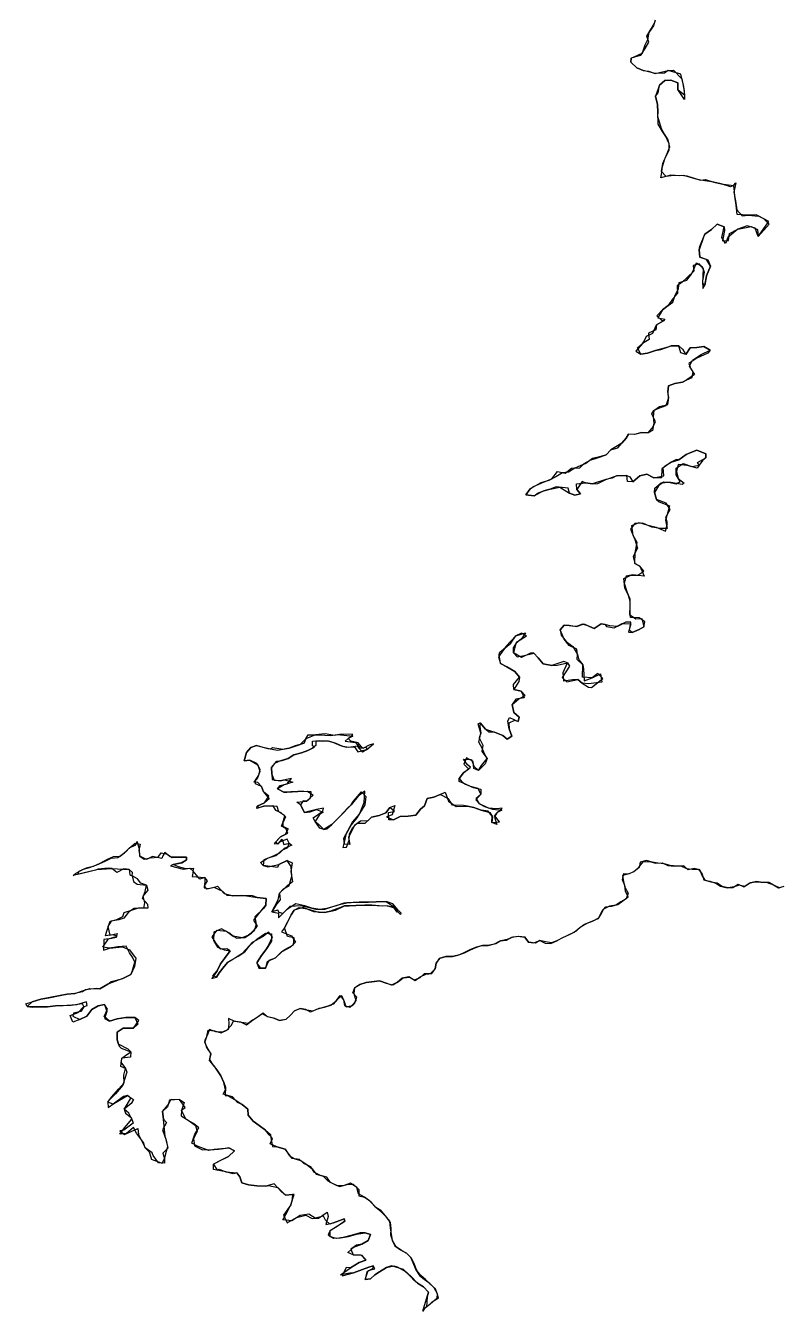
# Model space of a CAD drawing. Extents: x -74 to -34.8, y -33.8 to 5.3.
# Drawn here: x -50.1775 to -49.9167, y -29.3548 to -28.9101 of the extents above; entities that cross this region are included whole.
import ezdxf

# ---------------------------------------------------------------- set-up
doc = ezdxf.new("R2010")
doc.units = 0
doc.header["$LTSCALE"] = 2
doc.layers.add('UFEBRASIL', color=7, linetype='Continuous')

msp = doc.modelspace()

# ---------------------------------------------------------------- linework, layer by layer
at = {"layer": 'UFEBRASIL'}
for points in [[(-49.95971, -28.90824), (-49.9603, -28.91019), (-49.96194, -28.91248), (-49.96238, -28.915), (-49.96332, -28.9169), (-49.96415, -28.91962), (-49.96489, -28.92041), (-49.96797, -28.92131), (-49.96809, -28.92278), (-49.96599, -28.92465), (-49.9638, -28.92559), (-49.96198, -28.92589), (-49.95969, -28.92664), (-49.95516, -28.92562), (-49.95332, -28.92553), (-49.95043, -28.92853), (-49.94963, -28.93268), (-49.94957, -28.93565), (-49.95181, -28.9322), (-49.95183, -28.92989), (-49.95433, -28.92898), (-49.95635, -28.92903), (-49.95821, -28.93074), (-49.95953, -28.93455), (-49.95891, -28.93733), (-49.95878, -28.93999), (-49.95884, -28.94137), (-49.95762, -28.94571), (-49.95645, -28.94773), (-49.95529, -28.94955), (-49.9547, -28.95214), (-49.95565, -28.9545), (-49.95715, -28.95786), (-49.95758, -28.96043), (-49.95604, -28.96218), (-49.95328, -28.96182), (-49.94973, -28.96197), (-49.94871, -28.96209), (-49.94406, -28.96352), (-49.94226, -28.96331), (-49.9394, -28.96429), (-49.93684, -28.96488), (-49.93263, -28.96538), (-49.93181, -28.9645), (-49.93252, -28.96769), (-49.9319, -28.97075), (-49.9314, -28.97382), (-49.92959, -28.97592), (-49.92756, -28.97569), (-49.92382, -28.97595), (-49.92215, -28.97687), (-49.92024, -28.97877), (-49.92404, -28.98305), (-49.9251, -28.98015), (-49.9279, -28.9794), (-49.9311, -28.98049), (-49.93458, -28.98344), (-49.93532, -28.98546), (-49.93665, -28.9834), (-49.93585, -28.97968), (-49.93823, -28.97873), (-49.94024, -28.9806), (-49.94247, -28.98224), (-49.94292, -28.98325), (-49.94449, -28.98764), (-49.94426, -28.99023), (-49.94142, -28.9911), (-49.94059, -28.99336), (-49.94194, -28.99664), (-49.94256, -28.99992), (-49.94322, -28.99933), (-49.9431, -28.99659), (-49.94297, -28.99428), (-49.94444, -28.99245), (-49.94656, -28.99302), (-49.94629, -28.99506), (-49.94865, -28.99717), (-49.95036, -28.99879), (-49.95209, -29.00006), (-49.95194, -29.00281), (-49.95364, -29.00475), (-49.95515, -29.00694), (-49.95718, -29.0084), (-49.95875, -29.01117), (-49.95638, -29.01166), (-49.95677, -29.01226), (-49.95918, -29.01361), (-49.95946, -29.01531), (-49.96198, -29.01645), (-49.96179, -29.01871), (-49.96411, -29.02008), (-49.96633, -29.02271), (-49.96468, -29.0237), (-49.96239, -29.02337), (-49.95963, -29.02253), (-49.95768, -29.02213), (-49.9541, -29.02087), (-49.95152, -29.02082), (-49.95018, -29.02206), (-49.9491, -29.02385), (-49.94755, -29.02151), (-49.94528, -29.02139), (-49.94284, -29.02109), (-49.9407, -29.02233), (-49.94149, -29.02338), (-49.94524, -29.02507), (-49.94803, -29.02697), (-49.9473, -29.02886), (-49.94614, -29.03075), (-49.94869, -29.03257), (-49.95019, -29.0334), (-49.95286, -29.03391), (-49.95511, -29.03471), (-49.95527, -29.0368), (-49.95523, -29.03914), (-49.95601, -29.0416), (-49.95852, -29.04249), (-49.96018, -29.04318), (-49.96033, -29.04538), (-49.96015, -29.04762), (-49.96065, -29.0502), (-49.96209, -29.0509), (-49.96437, -29.05087), (-49.96682, -29.05157), (-49.96891, -29.05145), (-49.96974, -29.05279), (-49.97126, -29.05458), (-49.97334, -29.05583), (-49.97498, -29.05684), (-49.9767, -29.05855), (-49.97845, -29.05915), (-49.98136, -29.05988), (-49.98364, -29.06158), (-49.98565, -29.06242), (-49.98753, -29.0632), (-49.98972, -29.06459), (-49.99172, -29.06484), (-49.99412, -29.06616), (-49.99645, -29.06747), (-49.99925, -29.06828), (-50.00295, -29.07029), (-50.00441, -29.07238), (-50.00157, -29.0727), (-50.00013, -29.07171), (-49.9982, -29.07099), (-49.996, -29.07044), (-49.99268, -29.06971), (-49.98934, -29.07187), (-49.98748, -29.07256), (-49.98549, -29.07207), (-49.98679, -29.07051), (-49.98691, -29.0686), (-49.98383, -29.06828), (-49.98143, -29.06861), (-49.9795, -29.06853), (-49.97676, -29.06707), (-49.97303, -29.06583), (-49.96951, -29.06569), (-49.96851, -29.0662), (-49.9674, -29.0679), (-49.96501, -29.06577), (-49.96253, -29.06525), (-49.96018, -29.06648), (-49.95671, -29.06582), (-49.95694, -29.06294), (-49.95587, -29.0621), (-49.95413, -29.06109), (-49.95151, -29.06026), (-49.94899, -29.05847), (-49.94734, -29.05779), (-49.94531, -29.0569), (-49.94213, -29.05822), (-49.94212, -29.05959), (-49.94319, -29.06036), (-49.94445, -29.06215), (-49.94518, -29.06323), (-49.94861, -29.06227), (-49.95174, -29.06195), (-49.95228, -29.06428), (-49.95171, -29.06672), (-49.94966, -29.06833), (-49.95039, -29.06878), (-49.95425, -29.06819), (-49.95678, -29.068), (-49.95849, -29.06932), (-49.95995, -29.07163), (-49.95921, -29.07399), (-49.95836, -29.07477), (-49.95477, -29.07626), (-49.95529, -29.0784), (-49.95617, -29.08118), (-49.95559, -29.08402), (-49.95783, -29.08403), (-49.9608, -29.08357), (-49.96401, -29.08219), (-49.96668, -29.08228), (-49.96826, -29.08422), (-49.96677, -29.0878), (-49.96585, -29.09082), (-49.9673, -29.09372), (-49.96676, -29.09613), (-49.96495, -29.09702), (-49.96351, -29.10049), (-49.96739, -29.10006), (-49.96976, -29.10057), (-49.97038, -29.10298), (-49.96937, -29.10621), (-49.96847, -29.10843), (-49.96843, -29.11081), (-49.96854, -29.11381), (-49.96644, -29.11533), (-49.96436, -29.11522), (-49.96358, -29.11806), (-49.96526, -29.11903), (-49.9676, -29.12003), (-49.96854, -29.11929), (-49.96817, -29.11642), (-49.96987, -29.1165), (-49.97276, -29.11793), (-49.97541, -29.11768), (-49.97703, -29.11726), (-49.97833, -29.11702), (-49.98083, -29.11865), (-49.98265, -29.11783), (-49.98488, -29.11712), (-49.9869, -29.11795), (-49.9885, -29.11785), (-49.99123, -29.11746), (-49.99258, -29.11909), (-49.99222, -29.12093), (-49.99051, -29.12318), (-49.98822, -29.12482), (-49.98652, -29.12765), (-49.98614, -29.12942), (-49.98477, -29.13123), (-49.98452, -29.13275), (-49.98432, -29.13671), (-49.98149, -29.13565), (-49.97863, -29.13426), (-49.97816, -29.13719), (-49.98272, -29.13773), (-49.98501, -29.1375), (-49.98643, -29.13628), (-49.98831, -29.13643), (-49.99127, -29.13688), (-49.99154, -29.13387), (-49.99005, -29.13055), (-49.99126, -29.13005), (-49.99545, -29.13145), (-49.99841, -29.13087), (-50.00022, -29.12876), (-50.00166, -29.12714), (-50.00289, -29.1272), (-50.00595, -29.12864), (-50.00876, -29.127), (-50.00872, -29.12532), (-50.00738, -29.12315), (-50.00422, -29.1212), (-50.00597, -29.1202), (-50.00792, -29.12122), (-50.01125, -29.12478), (-50.01385, -29.12845), (-50.01319, -29.13076), (-50.01106, -29.13186), (-50.00831, -29.13346), (-50.00668, -29.13552), (-50.00686, -29.13696), (-50.00864, -29.13974), (-50.00601, -29.14032), (-50.00505, -29.14258), (-50.00786, -29.14309), (-50.00913, -29.14496), (-50.00859, -29.14768), (-50.00678, -29.14932), (-50.00715, -29.15085), (-50.00837, -29.15045), (-50.01033, -29.15136), (-50.01024, -29.15339), (-50.00924, -29.15586), (-50.01094, -29.15689), (-50.01244, -29.15567), (-50.01525, -29.15444), (-50.01721, -29.15451), (-50.01842, -29.15343), (-50.02027, -29.15126), (-50.0204, -29.15255), (-50.02, -29.15487), (-50.02065, -29.15642), (-50.01929, -29.15904), (-50.01969, -29.16116), (-50.0178, -29.16361), (-50.01854, -29.1654), (-50.02084, -29.16771), (-50.02241, -29.16702), (-50.02264, -29.16465), (-50.02503, -29.16338), (-50.02586, -29.16561), (-50.02422, -29.16726), (-50.02606, -29.16852), (-50.02746, -29.17049), (-50.02664, -29.1717), (-50.02538, -29.17248), (-50.02264, -29.17368), (-50.02004, -29.17423), (-50.02006, -29.17594), (-50.02179, -29.17788), (-50.02045, -29.17929), (-50.01874, -29.18024), (-50.01596, -29.18114), (-50.0128, -29.18147), (-50.01434, -29.1823), (-50.01524, -29.18394), (-50.01448, -29.18648), (-50.01617, -29.18569), (-50.01609, -29.18352), (-50.01748, -29.18182), (-50.01994, -29.18149), (-50.02242, -29.18059), (-50.02468, -29.1801), (-50.02598, -29.17984), (-50.02978, -29.17972), (-50.03115, -29.17757), (-50.03407, -29.17603), (-50.0363, -29.17696), (-50.03861, -29.17744), (-50.03952, -29.17997), (-50.04092, -29.18116), (-50.04253, -29.18326), (-50.04514, -29.18356), (-50.04788, -29.18364), (-50.05024, -29.1848), (-50.05183, -29.18485), (-50.05194, -29.18224), (-50.04991, -29.18199), (-50.05155, -29.18052), (-50.05287, -29.18243), (-50.0552, -29.18331), (-50.05789, -29.18387), (-50.05916, -29.18512), (-50.06168, -29.18529), (-50.06378, -29.18679), (-50.06483, -29.18872), (-50.06583, -29.19088), (-50.06532, -29.1934), (-50.06715, -29.19321), (-50.06741, -29.19113), (-50.06607, -29.18858), (-50.0644, -29.18568), (-50.06197, -29.18281), (-50.06035, -29.17881), (-50.06012, -29.17494), (-50.06248, -29.17658), (-50.06485, -29.17963), (-50.066, -29.18071), (-50.06879, -29.18361), (-50.07161, -29.18641), (-50.07429, -29.18814), (-50.07578, -29.18766), (-50.07735, -29.18538), (-50.078, -29.18413), (-50.07468, -29.18185), (-50.07448, -29.18081), (-50.07688, -29.18129), (-50.08106, -29.18224), (-50.08244, -29.17965), (-50.08374, -29.17867), (-50.08038, -29.17841), (-50.07899, -29.17716), (-50.07869, -29.17511), (-50.08127, -29.17496), (-50.08329, -29.175), (-50.08822, -29.1753), (-50.09033, -29.17404), (-50.08946, -29.17293), (-50.08699, -29.17239), (-50.08554, -29.17054), (-50.0895, -29.17132), (-50.09139, -29.17117), (-50.09229, -29.16892), (-50.09249, -29.16674), (-50.09062, -29.16457), (-50.0888, -29.16432), (-50.08664, -29.16359), (-50.08472, -29.16239), (-50.08203, -29.16168), (-50.07994, -29.16084), (-50.07759, -29.15969), (-50.07824, -29.15923), (-50.07832, -29.15765), (-50.07573, -29.1574), (-50.073, -29.15744), (-50.07102, -29.15807), (-50.06863, -29.15905), (-50.06665, -29.15967), (-50.0637, -29.15956), (-50.06254, -29.16131), (-50.05946, -29.16053), (-50.05713, -29.15853), (-50.05866, -29.159), (-50.06085, -29.16009), (-50.06248, -29.15822), (-50.06501, -29.15762), (-50.06597, -29.15667), (-50.06432, -29.15531), (-50.0683, -29.15518), (-50.07065, -29.1556), (-50.07393, -29.15512), (-50.07719, -29.15539), (-50.08053, -29.15679), (-50.08128, -29.15839), (-50.08426, -29.15921), (-50.08629, -29.16006), (-50.0903, -29.16082), (-50.09362, -29.16025), (-50.09616, -29.15955), (-50.09764, -29.15907), (-50.09966, -29.15981), (-50.10105, -29.1615), (-50.10194, -29.16436), (-50.09997, -29.1642), (-50.09714, -29.16579), (-50.09654, -29.16809), (-50.09744, -29.17063), (-50.09856, -29.17173), (-50.09729, -29.17184), (-50.09595, -29.17332), (-50.09518, -29.17517), (-50.09332, -29.17751), (-50.09484, -29.1789), (-50.09739, -29.1801), (-50.09667, -29.18052), (-50.0951, -29.18008), (-50.0921, -29.17986), (-50.09103, -29.18142), (-50.08918, -29.18231), (-50.08763, -29.18375), (-50.08857, -29.18587), (-50.08849, -29.18697), (-50.0867, -29.1879), (-50.08778, -29.1899), (-50.08933, -29.1907), (-50.09156, -29.19304), (-50.09018, -29.19313), (-50.08879, -29.19151), (-50.08817, -29.19334), (-50.08629, -29.19293), (-50.08539, -29.1936), (-50.08808, -29.19475), (-50.08964, -29.1964), (-50.09274, -29.19775), (-50.09511, -29.19861), (-50.09531, -29.20058), (-50.09377, -29.20109), (-50.08991, -29.20027), (-50.08704, -29.19888), (-50.08536, -29.19967), (-50.08571, -29.20274), (-50.08521, -29.20624), (-50.08736, -29.20796), (-50.08965, -29.21015), (-50.08947, -29.21247), (-50.09072, -29.21396), (-50.09236, -29.21663), (-50.09002, -29.2171), (-50.09008, -29.21873), (-50.08724, -29.21591), (-50.08603, -29.21473), (-50.08232, -29.21446), (-50.07944, -29.21515), (-50.07712, -29.21574), (-50.07395, -29.21575), (-50.07154, -29.21487), (-50.06896, -29.21411), (-50.06633, -29.21355), (-50.06491, -29.21339), (-50.06211, -29.21329), (-50.05894, -29.21329), (-50.05618, -29.21318), (-50.05272, -29.21309), (-50.04942, -29.21538), (-50.04775, -29.21699), (-50.04785, -29.21761), (-50.04986, -29.21538), (-50.05239, -29.21455), (-50.05397, -29.21464), (-50.05771, -29.21431), (-50.06015, -29.21439), (-50.06327, -29.2144), (-50.06722, -29.21461), (-50.06855, -29.21516), (-50.07199, -29.21637), (-50.07406, -29.21684), (-50.0778, -29.21663), (-50.08147, -29.21509), (-50.0846, -29.21612), (-50.08565, -29.21768), (-50.08687, -29.22016), (-50.08798, -29.22219), (-50.089, -29.22355), (-50.08552, -29.22494), (-50.08414, -29.22712), (-50.08583, -29.22882), (-50.08893, -29.23044), (-50.09107, -29.23256), (-50.09394, -29.2339), (-50.09454, -29.23611), (-50.09616, -29.23609), (-50.09748, -29.23423), (-50.09595, -29.23171), (-50.09437, -29.22976), (-50.09366, -29.22853), (-50.09214, -29.22524), (-50.09355, -29.22368), (-50.09538, -29.22516), (-50.09918, -29.22721), (-50.10122, -29.22961), (-50.10267, -29.23122), (-50.10486, -29.23258), (-50.10754, -29.23407), (-50.10881, -29.23557), (-50.11056, -29.23774), (-50.11151, -29.23921), (-50.11271, -29.23873), (-50.11123, -29.23701), (-50.11009, -29.23462), (-50.10872, -29.23274), (-50.10681, -29.23017), (-50.10789, -29.22948), (-50.11004, -29.22956), (-50.1116, -29.22759), (-50.11301, -29.22529), (-50.11125, -29.22296), (-50.10806, -29.22337), (-50.1057, -29.22503), (-50.10445, -29.22572), (-50.10169, -29.22547), (-50.09941, -29.224), (-50.0973, -29.22157), (-50.09862, -29.2195), (-50.09693, -29.2175), (-50.09437, -29.21433), (-50.09426, -29.212), (-50.09739, -29.21167), (-50.09907, -29.21115), (-50.1029, -29.21103), (-50.10581, -29.21107), (-50.10777, -29.21104), (-50.10929, -29.20966), (-50.11234, -29.20823), (-50.11486, -29.2088), (-50.11564, -29.20762), (-50.11464, -29.20592), (-50.11551, -29.20481), (-50.11724, -29.20536), (-50.11954, -29.20261), (-50.11936, -29.20164), (-50.12205, -29.20173), (-50.12467, -29.20105), (-50.12648, -29.20027), (-50.12354, -29.19969), (-50.12184, -29.19871), (-50.12183, -29.19776), (-50.12507, -29.19771), (-50.12753, -29.19759), (-50.12933, -29.19613), (-50.13005, -29.19725), (-50.13045, -29.19822), (-50.13361, -29.19748), (-50.13566, -29.19852), (-50.13805, -29.19736), (-50.13809, -29.195), (-50.13897, -29.19232), (-50.13969, -29.19369), (-50.14165, -29.19466), (-50.14278, -29.19581), (-50.14482, -29.19746), (-50.14721, -29.19766), (-50.14933, -29.19853), (-50.1518, -29.19994), (-50.15421, -29.20091), (-50.15653, -29.20151), (-50.15913, -29.20271), (-50.15947, -29.2036), (-50.1557, -29.20264), (-50.15244, -29.20194), (-50.15128, -29.20191), (-50.14773, -29.2017), (-50.14574, -29.20181), (-50.14175, -29.20196), (-50.14143, -29.20382), (-50.14072, -29.20424), (-50.14016, -29.20617), (-50.13897, -29.20709), (-50.13576, -29.20736), (-50.13522, -29.2091), (-50.13694, -29.21126), (-50.13642, -29.21354), (-50.13677, -29.21532), (-50.13995, -29.21551), (-50.14191, -29.2167), (-50.14359, -29.21882), (-50.14524, -29.21946), (-50.14793, -29.21984), (-50.14907, -29.22171), (-50.14844, -29.22469), (-50.14591, -29.22418), (-50.14621, -29.22555), (-50.14774, -29.2259), (-50.15049, -29.22618), (-50.15056, -29.22992), (-50.14854, -29.22924), (-50.144, -29.22871), (-50.14161, -29.22982), (-50.13999, -29.23199), (-50.13936, -29.23266), (-50.13987, -29.2356), (-50.14108, -29.23831), (-50.14392, -29.23969), (-50.14513, -29.24018), (-50.14908, -29.24166), (-50.15186, -29.24322), (-50.153, -29.24319), (-50.15682, -29.24362), (-50.15791, -29.24432), (-50.16056, -29.2449), (-50.16316, -29.24515), (-50.16562, -29.24553), (-50.16977, -29.24637), (-50.1723, -29.24689), (-50.17528, -29.24778), (-50.17695, -29.24942), (-50.17526, -29.24958), (-50.16998, -29.24953), (-50.16723, -29.24913), (-50.16174, -29.24889), (-50.15799, -29.24834), (-50.15734, -29.24949), (-50.15846, -29.25115), (-50.16102, -29.25166), (-50.16115, -29.25275), (-50.15883, -29.25387), (-50.15631, -29.2527), (-50.15458, -29.25042), (-50.15248, -29.2491), (-50.15021, -29.24865), (-50.14945, -29.25113), (-50.15021, -29.2535), (-50.14854, -29.25441), (-50.14581, -29.25369), (-50.14283, -29.25321), (-50.1397, -29.25317), (-50.1387, -29.25551), (-50.14023, -29.25685), (-50.14379, -29.25691), (-50.14589, -29.25832), (-50.14588, -29.26092), (-50.14516, -29.26307), (-50.14446, -29.26377), (-50.14111, -29.26509), (-50.14125, -29.26692), (-50.14428, -29.26725), (-50.14464, -29.26859), (-50.143, -29.27083), (-50.14256, -29.27205), (-50.14329, -29.27458), (-50.14395, -29.27656), (-50.14642, -29.27955), (-50.14885, -29.28202), (-50.14913, -29.28249), (-50.14901, -29.28437), (-50.14697, -29.28294), (-50.14233, -29.28012), (-50.14019, -29.28154), (-50.141, -29.28296), (-50.14349, -29.28493), (-50.14296, -29.28633), (-50.14104, -29.28779), (-50.14037, -29.2897), (-50.14361, -29.29211), (-50.14498, -29.29245), (-50.14336, -29.29363), (-50.14103, -29.2926), (-50.13873, -29.29159), (-50.13842, -29.29369), (-50.13613, -29.29825), (-50.13483, -29.29967), (-50.13412, -29.30185), (-50.13407, -29.30216), (-50.13027, -29.30361), (-50.12946, -29.30203), (-50.12874, -29.29942), (-50.12829, -29.29787), (-50.12905, -29.29509), (-50.12927, -29.29439), (-50.12945, -29.2919), (-50.12979, -29.28838), (-50.13012, -29.28576), (-50.12823, -29.28343), (-50.12722, -29.28143), (-50.12434, -29.28161), (-50.12268, -29.28265), (-50.12365, -29.28532), (-50.1237, -29.28717), (-50.12099, -29.28897), (-50.11877, -29.29052), (-50.11812, -29.29268), (-50.11945, -29.29518), (-50.11906, -29.29756), (-50.11632, -29.29892), (-50.11232, -29.29889), (-50.11078, -29.29876), (-50.10724, -29.29825), (-50.10523, -29.29936), (-50.10736, -29.30127), (-50.10894, -29.30211), (-50.11253, -29.30397), (-50.11126, -29.306), (-50.11052, -29.30569), (-50.1083, -29.30657), (-50.1044, -29.30697), (-50.10346, -29.30836), (-50.10273, -29.3104), (-50.10046, -29.31107), (-50.09749, -29.31137), (-50.09437, -29.3115), (-50.09355, -29.31127), (-50.09028, -29.31197), (-50.08756, -29.31461), (-50.08522, -29.31447), (-50.08529, -29.31589), (-50.08579, -29.31803), (-50.08827, -29.32155), (-50.08706, -29.32418), (-50.08379, -29.32238), (-50.08058, -29.3216), (-50.07833, -29.3227), (-50.07617, -29.3226), (-50.07322, -29.32048), (-50.07286, -29.32204), (-50.07362, -29.32477), (-50.07099, -29.32426), (-50.06726, -29.3228), (-50.06706, -29.32363), (-50.07012, -29.3257), (-50.07214, -29.32687), (-50.0729, -29.32834), (-50.07101, -29.32949), (-50.06853, -29.32945), (-50.06577, -29.32899), (-50.06308, -29.32808), (-50.06006, -29.32769), (-50.05815, -29.32824), (-50.05897, -29.33036), (-50.06121, -29.33154), (-50.06303, -29.33197), (-50.06502, -29.3333), (-50.06424, -29.33533), (-50.06133, -29.33541), (-50.0598, -29.3371), (-50.06213, -29.33799), (-50.0651, -29.33979), (-50.06666, -29.33969), (-50.06795, -29.34251), (-50.06405, -29.3415), (-50.06101, -29.34038), (-50.05883, -29.33954), (-50.05725, -29.33909), (-50.05747, -29.34014), (-50.05951, -29.3412), (-50.06001, -29.34384), (-50.05819, -29.34363), (-50.05668, -29.34226), (-50.05506, -29.34113), (-50.05268, -29.33963), (-50.05018, -29.33912), (-50.04901, -29.33942), (-50.0461, -29.341), (-50.04423, -29.34269), (-50.04189, -29.34507), (-50.03981, -29.34641), (-50.03813, -29.34817), (-50.03861, -29.34984), (-50.03885, -29.35338), (-50.03683, -29.35153), (-50.03462, -29.35018), (-50.03514, -29.34865), (-50.03575, -29.34699), (-50.03762, -29.34527), (-50.03914, -29.34378), (-50.0408, -29.34242), (-50.04218, -29.34069), (-50.04303, -29.3386), (-50.04401, -29.33649), (-50.04572, -29.33472), (-50.04746, -29.33382), (-50.04933, -29.3325), (-50.05049, -29.3306), (-50.05111, -29.32846), (-50.0511, -29.32619), (-50.05122, -29.32411), (-50.05266, -29.32221), (-50.05455, -29.32041), (-50.05624, -29.31901), (-50.05798, -29.31706), (-50.06026, -29.31531), (-50.0624, -29.31422), (-50.06297, -29.31196), (-50.06511, -29.31052), (-50.06761, -29.31143), (-50.06968, -29.3114), (-50.07204, -29.31031), (-50.07327, -29.30841), (-50.07554, -29.30788), (-50.07752, -29.30683), (-50.07885, -29.30486), (-50.08122, -29.30371), (-50.08272, -29.30227), (-50.08535, -29.30197), (-50.08662, -29.30025), (-50.08772, -29.29871), (-50.09065, -29.29797), (-50.09288, -29.29685), (-50.0921, -29.29502), (-50.09328, -29.29382), (-50.09454, -29.29214), (-50.09675, -29.29051), (-50.09882, -29.28907), (-50.10058, -29.28697), (-50.10059, -29.28494), (-50.10258, -29.28329), (-50.10425, -29.28256), (-50.1059, -29.28066), (-50.10918, -29.27968), (-50.10843, -29.27821), (-50.10898, -29.27562), (-50.11004, -29.2734), (-50.11137, -29.27135), (-50.11234, -29.26992), (-50.1139, -29.26812), (-50.11345, -29.26579), (-50.11442, -29.26416), (-50.11558, -29.26184), (-50.11487, -29.25975), (-50.11432, -29.25762), (-50.11223, -29.25776), (-50.10989, -29.25845), (-50.10796, -29.25763), (-50.10628, -29.25586), (-50.10555, -29.2544), (-50.10318, -29.25473), (-50.10112, -29.25568), (-50.09903, -29.25407), (-50.09706, -29.2529), (-50.09533, -29.25162), (-50.09395, -29.25287), (-50.09184, -29.25332), (-50.08967, -29.25423), (-50.08739, -29.25382), (-50.08584, -29.25234), (-50.0844, -29.25081), (-50.08259, -29.25004), (-50.08035, -29.25056), (-50.07809, -29.25091), (-50.07595, -29.24999), (-50.0741, -29.24964), (-50.07191, -29.24892), (-50.07009, -29.24747), (-50.06874, -29.24556), (-50.0675, -29.24705), (-50.06722, -29.24907), (-50.06534, -29.24958), (-50.06366, -29.24816), (-50.06296, -29.24613), (-50.0643, -29.24463), (-50.06358, -29.24279), (-50.06193, -29.24173), (-50.05968, -29.24106), (-50.05772, -29.24085), (-50.05511, -29.24056), (-50.05281, -29.24129), (-50.0505, -29.24189), (-50.04855, -29.24079), (-50.04685, -29.23943), (-50.04462, -29.23923), (-50.04276, -29.24037), (-50.04097, -29.23915), (-50.0391, -29.23825), (-50.03693, -29.23796), (-50.03587, -29.2364), (-50.03542, -29.23444), (-50.03409, -29.23265), (-50.03216, -29.23212), (-50.02982, -29.23212), (-50.028, -29.23166), (-50.02565, -29.23078), (-50.02382, -29.22986), (-50.0217, -29.22898), (-50.01981, -29.22831), (-50.01743, -29.22824), (-50.01528, -29.22768), (-50.01336, -29.22662), (-50.01108, -29.22644), (-50.00932, -29.22535), (-50.00708, -29.22503), (-50.00493, -29.22545), (-50.00366, -29.22711), (-50.00168, -29.22739), (-49.99955, -29.22651), (-49.99772, -29.2275), (-49.99583, -29.22764), (-49.99377, -29.22663), (-49.99205, -29.22572), (-49.98988, -29.22475), (-49.98772, -29.2237), (-49.98575, -29.22206), (-49.98417, -29.22094), (-49.98136, -29.21989), (-49.9792, -29.21875), (-49.97812, -29.21652), (-49.97681, -29.2149), (-49.97478, -29.21473), (-49.97266, -29.21406), (-49.97089, -29.21287), (-49.96905, -29.21146), (-49.97, -29.20954), (-49.9702, -29.20752), (-49.97096, -29.20555), (-49.97052, -29.20334), (-49.96884, -29.20345), (-49.9668, -29.20259), (-49.96519, -29.20105), (-49.9638, -29.19939), (-49.96159, -29.19919), (-49.95955, -29.19981), (-49.95729, -29.19972), (-49.95533, -29.20062), (-49.95301, -29.2008), (-49.95087, -29.20073), (-49.94881, -29.2017), (-49.94685, -29.20192), (-49.94475, -29.20188), (-49.94339, -29.20358), (-49.94282, -29.20558), (-49.94076, -29.20606), (-49.93868, -29.20671), (-49.93704, -29.20778), (-49.93483, -29.20831), (-49.93286, -29.20821), (-49.93099, -29.20707), (-49.92905, -29.20795), (-49.92722, -29.20678), (-49.92536, -29.20622), (-49.92313, -29.20641), (-49.92091, -29.2065), (-49.91877, -29.20728), (-49.91705, -29.20836), (-49.91509, -29.20777)], [(-49.91648, -29.20844), (-49.9184, -29.20756), (-49.92022, -29.20655), (-49.92255, -29.20651), (-49.92464, -29.2062), (-49.92676, -29.20659), (-49.92861, -29.20787), (-49.93062, -29.20744), (-49.93236, -29.20797), (-49.93442, -29.20829), (-49.93649, -29.20789), (-49.93827, -29.20673), (-49.9403, -29.20633), (-49.94231, -29.20583), (-49.94339, -29.20406), (-49.94428, -29.20217), (-49.94617, -29.20168), (-49.94832, -29.20209), (-49.94983, -29.20072), (-49.95222, -29.20089), (-49.95445, -29.20067), (-49.95657, -29.2), (-49.95863, -29.1998), (-49.96069, -29.19947), (-49.96273, -29.19885), (-49.96493, -29.19941), (-49.96528, -29.20134), (-49.96704, -29.20275), (-49.96884, -29.20345), (-49.97095, -29.2041), (-49.97065, -29.20632), (-49.97009, -29.20837), (-49.96909, -29.21015), (-49.96968, -29.21214), (-49.97155, -29.21321), (-49.97329, -29.21432), (-49.97548, -29.21465), (-49.97762, -29.21567), (-49.97845, -29.21744), (-49.97955, -29.21907), (-49.98136, -29.21989), (-49.9831, -29.22055), (-49.98575, -29.22206), (-49.98707, -29.22328), (-49.98948, -29.22455), (-49.99156, -29.22554), (-49.99377, -29.22663), (-49.99556, -29.22734), (-49.99769, -29.22703), (-49.99955, -29.22651), (-50.00113, -29.22748), (-50.00342, -29.22718), (-50.00469, -29.22541), (-50.00683, -29.22521), (-50.00892, -29.22542), (-50.01088, -29.22618), (-50.01305, -29.22663), (-50.01479, -29.22766), (-50.01702, -29.22821), (-50.01939, -29.22829), (-50.02154, -29.22882), (-50.02354, -29.22969), (-50.02543, -29.23059), (-50.02741, -29.23154), (-50.02982, -29.23212), (-50.03216, -29.23212), (-50.03443, -29.23274), (-50.03542, -29.23444), (-50.03587, -29.2364), (-50.03747, -29.23792), (-50.03968, -29.23814), (-50.04111, -29.23948), (-50.04307, -29.2403), (-50.04499, -29.23916), (-50.04726, -29.23962), (-50.04882, -29.24099), (-50.05092, -29.24198), (-50.05281, -29.24129), (-50.05511, -29.24056), (-50.05698, -29.24072), (-50.05968, -29.24106), (-50.06193, -29.24173), (-50.06371, -29.24304), (-50.06391, -29.24494), (-50.06324, -29.24732), (-50.06449, -29.24913), (-50.06664, -29.24965), (-50.06721, -29.24777), (-50.06808, -29.24566), (-50.06962, -29.24687), (-50.07113, -29.24855), (-50.07294, -29.24932), (-50.07487, -29.24981), (-50.07684, -29.25038), (-50.07899, -29.25129), (-50.08061, -29.25037), (-50.08259, -29.25004), (-50.08465, -29.25101), (-50.08584, -29.25234), (-50.08754, -29.25389), (-50.08967, -29.25423), (-50.0913, -29.25354), (-50.09371, -29.25297), (-50.09568, -29.25189), (-50.09736, -29.25318), (-50.09903, -29.25407), (-50.10054, -29.25525), (-50.10285, -29.2549), (-50.10515, -29.25454), (-50.10732, -29.25348), (-50.10719, -29.25533), (-50.10747, -29.25734), (-50.10942, -29.25831), (-50.11175, -29.25818), (-50.11396, -29.25739), (-50.1147, -29.25943), (-50.11562, -29.26132), (-50.1149, -29.26359), (-50.11345, -29.26579), (-50.11387, -29.26774), (-50.11288, -29.2695), (-50.11137, -29.27135), (-50.11004, -29.2734), (-50.10898, -29.27562), (-50.10842, -29.2773), (-50.10847, -29.28013), (-50.10736, -29.28027), (-50.10474, -29.28174), (-50.10258, -29.28329), (-50.10059, -29.28494), (-50.10058, -29.28697), (-50.09882, -29.28907), (-50.09675, -29.29051), (-50.09454, -29.29214), (-50.09278, -29.2937), (-50.09252, -29.29546), (-50.09212, -29.29776), (-50.09057, -29.29797), (-50.08772, -29.29871), (-50.08622, -29.30107), (-50.08443, -29.30211), (-50.08225, -29.30271), (-50.08054, -29.30386), (-50.07835, -29.30549), (-50.07705, -29.30736), (-50.07452, -29.30806), (-50.07291, -29.30968), (-50.07141, -29.31049), (-50.06894, -29.31168), (-50.06622, -29.31097), (-50.06414, -29.31084), (-50.06229, -29.31266), (-50.06221, -29.31493), (-50.06026, -29.31531), (-50.05866, -29.31635), (-50.05667, -29.31856), (-50.0549, -29.31973), (-50.05316, -29.32177), (-50.05166, -29.32359), (-50.0514, -29.32602), (-50.05107, -29.3281), (-50.05067, -29.33032), (-50.04977, -29.33215), (-50.04785, -29.33359), (-50.04572, -29.33472), (-50.04434, -29.33609), (-50.04356, -29.33797), (-50.04254, -29.34044), (-50.0413, -29.34247), (-50.03965, -29.3437), (-50.03798, -29.34488), (-50.03623, -29.34657), (-50.03514, -29.34865), (-50.0352, -29.35026), (-50.0377, -29.35241), (-50.03952, -29.35385), (-50.04009, -29.35481), (-50.03813, -29.34817), (-50.03981, -29.34641), (-50.04189, -29.34507), (-50.04316, -29.34409), (-50.04512, -29.34183), (-50.04678, -29.34036), (-50.05095, -29.33906), (-50.05268, -29.33963), (-50.05506, -29.34113), (-50.05668, -29.34226), (-50.05819, -29.34363), (-50.06001, -29.34384), (-50.05896, -29.34067), (-50.05665, -29.34015), (-50.05725, -29.33909), (-50.05883, -29.33954), (-50.06101, -29.34038), (-50.06405, -29.3415), (-50.0654, -29.34163), (-50.06853, -29.34216), (-50.0651, -29.33979), (-50.06213, -29.33799), (-50.0598, -29.3371), (-50.06139, -29.33541), (-50.06424, -29.33533), (-50.06606, -29.33449), (-50.06399, -29.33268), (-50.06121, -29.33154), (-50.05897, -29.33036), (-50.05815, -29.32824), (-50.06006, -29.32769), (-50.06177, -29.32771), (-50.06449, -29.32846), (-50.06762, -29.32925), (-50.07, -29.32958), (-50.07213, -29.3291), (-50.07214, -29.32687), (-50.06959, -29.32523), (-50.06706, -29.32363), (-50.06726, -29.3228), (-50.06876, -29.32343), (-50.07228, -29.3247), (-50.07373, -29.32326), (-50.07442, -29.3219), (-50.07738, -29.32263), (-50.07956, -29.3212), (-50.08257, -29.32164), (-50.08541, -29.32352), (-50.08858, -29.32323), (-50.087, -29.32051), (-50.08579, -29.31803), (-50.08464, -29.31443), (-50.08522, -29.31447), (-50.08756, -29.31461), (-50.08897, -29.31351), (-50.09149, -29.31076), (-50.09437, -29.3115), (-50.09749, -29.31137), (-50.10046, -29.31107), (-50.10273, -29.3104), (-50.10346, -29.30836), (-50.1044, -29.30697), (-50.10567, -29.30724), (-50.1083, -29.30657), (-50.11249, -29.30575), (-50.11253, -29.30397), (-50.11091, -29.30305), (-50.10736, -29.30127), (-50.10523, -29.29936), (-50.10724, -29.29825), (-50.10846, -29.29853), (-50.11232, -29.29889), (-50.11415, -29.29917), (-50.11783, -29.29782), (-50.12005, -29.29667), (-50.11894, -29.29357), (-50.11758, -29.29133), (-50.11943, -29.28989), (-50.12209, -29.28839), (-50.12355, -29.28527), (-50.12233, -29.28431), (-50.12434, -29.28161), (-50.12774, -29.28173), (-50.12844, -29.28406), (-50.13012, -29.28576), (-50.12979, -29.28838), (-50.12881, -29.28954), (-50.13016, -29.29204), (-50.12894, -29.29567), (-50.12827, -29.29836), (-50.13004, -29.3001), (-50.12946, -29.30203), (-50.1295, -29.30363), (-50.13159, -29.30349), (-50.13337, -29.30096), (-50.13376, -29.3), (-50.13613, -29.29825), (-50.1368, -29.29643), (-50.13921, -29.29318), (-50.14026, -29.29124), (-50.14259, -29.29327), (-50.14493, -29.29359), (-50.14333, -29.29137), (-50.14259, -29.29052), (-50.14077, -29.28831), (-50.14178, -29.28634), (-50.14349, -29.28493), (-50.14241, -29.28332), (-50.14109, -29.28108), (-50.14233, -29.28012), (-50.14365, -29.28049), (-50.14726, -29.28316), (-50.14913, -29.28249), (-50.14783, -29.2808), (-50.14532, -29.27791), (-50.14346, -29.27582), (-50.14351, -29.27315), (-50.143, -29.27083), (-50.1446, -29.27016), (-50.14428, -29.26725), (-50.14301, -29.26636), (-50.14111, -29.26509), (-50.14202, -29.26409), (-50.14545, -29.2624), (-50.14588, -29.26092), (-50.14589, -29.25832), (-50.14379, -29.25691), (-50.14023, -29.25685), (-50.13841, -29.25419), (-50.1397, -29.25317), (-50.14283, -29.25321), (-50.14581, -29.25369), (-50.14854, -29.25441), (-50.15035, -29.2529), (-50.14916, -29.2503), (-50.15021, -29.24865), (-50.15248, -29.2491), (-50.15458, -29.25042), (-50.15631, -29.2527), (-50.15883, -29.25387), (-50.16125, -29.25479), (-50.16211, -29.25248), (-50.15934, -29.25151), (-50.15751, -29.24954), (-50.15619, -29.24903), (-50.15648, -29.24774), (-50.15994, -29.24876), (-50.16329, -29.24901), (-50.16723, -29.24913), (-50.16998, -29.24953), (-50.17695, -29.24942), (-50.17751, -29.24852), (-50.17528, -29.24778), (-50.1723, -29.24689), (-50.16953, -29.24634), (-50.16562, -29.24553), (-50.16316, -29.24515), (-50.16056, -29.2449), (-50.15682, -29.24362), (-50.15531, -29.24315), (-50.15186, -29.24322), (-50.14908, -29.24166), (-50.14796, -29.24078), (-50.14392, -29.23969), (-50.14108, -29.23831), (-50.14066, -29.23728), (-50.1397, -29.23406), (-50.14054, -29.23232), (-50.14162, -29.23087), (-50.14269, -29.22851), (-50.14567, -29.22875), (-50.14854, -29.22924), (-50.15086, -29.22891), (-50.14887, -29.22602), (-50.14591, -29.22511), (-50.14734, -29.22464), (-50.14987, -29.2249), (-50.14951, -29.22368), (-50.14823, -29.21992), (-50.14601, -29.21931), (-50.14395, -29.21821), (-50.14344, -29.21692), (-50.14059, -29.21594), (-50.13842, -29.21525), (-50.13517, -29.21526), (-50.13529, -29.21408), (-50.13706, -29.21207), (-50.13615, -29.20966), (-50.13576, -29.20736), (-50.13764, -29.20674), (-50.1388, -29.20527), (-50.14072, -29.20424), (-50.14061, -29.20299), (-50.14175, -29.20196), (-50.14355, -29.20171), (-50.14596, -29.20304), (-50.14773, -29.2017), (-50.14901, -29.20156), (-50.15244, -29.20194), (-50.1534, -29.20228), (-50.15725, -29.2031), (-50.16106, -29.20413), (-50.16028, -29.20336), (-50.15785, -29.20203), (-50.15549, -29.20131), (-50.15286, -29.20035), (-50.15001, -29.19909), (-50.14799, -29.19802), (-50.14562, -29.19782), (-50.14335, -29.19626), (-50.14165, -29.19466), (-50.13961, -29.19294), (-50.13793, -29.19321), (-50.13832, -29.19542), (-50.13805, -29.19736), (-50.1365, -29.19848), (-50.13448, -29.19798), (-50.13166, -29.19774), (-50.13061, -29.19628), (-50.12882, -29.19658), (-50.12687, -29.19786), (-50.12507, -29.19771), (-50.12183, -29.19776), (-50.12184, -29.19871), (-50.1237, -29.19972), (-50.12648, -29.20027), (-50.12746, -29.2007), (-50.123, -29.20185), (-50.12069, -29.20158), (-50.11954, -29.20261), (-50.11987, -29.20438), (-50.11551, -29.20481), (-50.11549, -29.20626), (-50.11577, -29.20829), (-50.11426, -29.2086), (-50.11172, -29.20797), (-50.11115, -29.20779), (-50.10883, -29.2103), (-50.10581, -29.21107), (-50.1029, -29.21103), (-50.10178, -29.21102), (-50.09739, -29.21167), (-50.09426, -29.212), (-50.09437, -29.21433), (-50.09526, -29.21544), (-50.09827, -29.21841), (-50.09779, -29.22101), (-50.09851, -29.22316), (-50.10039, -29.2247), (-50.10259, -29.22559), (-50.1057, -29.22503), (-50.10718, -29.2239), (-50.10981, -29.22251), (-50.11245, -29.22373), (-50.11255, -29.22657), (-50.11114, -29.22884), (-50.10888, -29.22976), (-50.10681, -29.23017), (-50.10872, -29.23274), (-50.11014, -29.23463), (-50.11123, -29.23701), (-50.11308, -29.2397), (-50.11151, -29.23921), (-50.11056, -29.23774), (-50.10881, -29.23557), (-50.10754, -29.23407), (-50.10589, -29.23304), (-50.10402, -29.23196), (-50.10174, -29.23053), (-50.1, -29.22826), (-50.09751, -29.22612), (-50.09452, -29.22398), (-50.09249, -29.2243), (-50.09241, -29.22676), (-50.09437, -29.22976), (-50.09595, -29.23171), (-50.09748, -29.23423), (-50.09684, -29.23611), (-50.09454, -29.23611), (-50.0933, -29.23338), (-50.09107, -29.23256), (-50.08883, -29.23037), (-50.08781, -29.2297), (-50.0849, -29.22809), (-50.08458, -29.22566), (-50.08696, -29.22515), (-50.08798, -29.22219), (-50.08687, -29.22016), (-50.08565, -29.21768), (-50.0846, -29.21612), (-50.08291, -29.21515), (-50.08013, -29.21557), (-50.07622, -29.21677), (-50.07406, -29.21684), (-50.07034, -29.21609), (-50.06722, -29.21461), (-50.06554, -29.21454), (-50.06327, -29.2144), (-50.06015, -29.21439), (-50.05588, -29.21444), (-50.05239, -29.21455), (-50.05043, -29.21475), (-50.04905, -29.21678), (-50.04866, -29.21603), (-50.05046, -29.21391), (-50.05272, -29.21309), (-50.05618, -29.21318), (-50.05894, -29.21329), (-50.06211, -29.21329), (-50.06633, -29.21355), (-50.06741, -29.21363), (-50.06972, -29.21444), (-50.07336, -29.21551), (-50.07571, -29.21586), (-50.07855, -29.21541), (-50.08096, -29.21455), (-50.08398, -29.21384), (-50.08724, -29.21591), (-50.08853, -29.2172), (-50.08982, -29.21683), (-50.09032, -29.21612), (-50.09236, -29.21663), (-50.09016, -29.21245), (-50.08965, -29.21015), (-50.08835, -29.20874), (-50.08632, -29.20749), (-50.08544, -29.20427), (-50.08562, -29.20098), (-50.08704, -29.19888), (-50.08991, -29.20027), (-50.09036, -29.20128), (-50.09531, -29.20058), (-50.09624, -29.19952), (-50.0938, -29.19802), (-50.09098, -29.19716), (-50.08873, -29.1953), (-50.08683, -29.19441), (-50.08629, -29.19293), (-50.08708, -29.19151), (-50.08948, -29.19246), (-50.09031, -29.19323), (-50.09093, -29.19245), (-50.08933, -29.1907), (-50.08681, -29.1894), (-50.0875, -29.18784), (-50.08905, -29.18704), (-50.08857, -29.18587), (-50.08786, -29.18339), (-50.08986, -29.18207), (-50.09044, -29.18015), (-50.09279, -29.18008), (-50.0951, -29.18008), (-50.09748, -29.18087), (-50.09739, -29.1801), (-50.09484, -29.1789), (-50.09339, -29.17663), (-50.09518, -29.17517), (-50.09595, -29.17332), (-50.09795, -29.17233), (-50.09802, -29.17106), (-50.09682, -29.16942), (-50.09642, -29.16745), (-50.09757, -29.16533), (-50.09997, -29.1642), (-50.10194, -29.16436), (-50.10105, -29.1615), (-50.09966, -29.15981), (-50.09764, -29.15907), (-50.0953, -29.15969), (-50.09281, -29.16023), (-50.09213, -29.15982), (-50.08838, -29.16035), (-50.08629, -29.16006), (-50.0825, -29.15877), (-50.08053, -29.15679), (-50.07982, -29.15536), (-50.07593, -29.15541), (-50.07209, -29.15569), (-50.06962, -29.15529), (-50.06638, -29.1556), (-50.06427, -29.15593), (-50.06597, -29.15667), (-50.06702, -29.15764), (-50.06341, -29.1581), (-50.06177, -29.16005), (-50.05969, -29.15968), (-50.05946, -29.16053), (-50.06093, -29.16137), (-50.06282, -29.15937), (-50.06568, -29.15976), (-50.06777, -29.15944), (-50.07009, -29.15839), (-50.07258, -29.15757), (-50.07478, -29.1577), (-50.07713, -29.15756), (-50.0771, -29.15914), (-50.07823, -29.15998), (-50.07994, -29.16084), (-50.08203, -29.16168), (-50.08472, -29.16239), (-50.08664, -29.16359), (-50.08932, -29.16446), (-50.09137, -29.1653), (-50.09249, -29.16674), (-50.09229, -29.16892), (-50.09217, -29.17088), (-50.0895, -29.17132), (-50.08798, -29.17102), (-50.08513, -29.17183), (-50.08808, -29.17274), (-50.09033, -29.17404), (-50.08822, -29.1753), (-50.0871, -29.17521), (-50.08329, -29.175), (-50.07996, -29.17493), (-50.07802, -29.17624), (-50.08038, -29.17841), (-50.08154, -29.17826), (-50.08244, -29.17965), (-50.08106, -29.18224), (-50.07909, -29.18202), (-50.07688, -29.18129), (-50.07458, -29.18212), (-50.07583, -29.18295), (-50.07735, -29.18538), (-50.07611, -29.18646), (-50.07429, -29.18814), (-50.07327, -29.18797), (-50.07161, -29.18641), (-50.06879, -29.18361), (-50.06485, -29.17963), (-50.06411, -29.17836), (-50.06131, -29.17518), (-50.05985, -29.1767), (-50.06021, -29.17968), (-50.0629, -29.18416), (-50.06489, -29.18655), (-50.06678, -29.18985), (-50.06716, -29.19204), (-50.06778, -29.1944), (-50.06646, -29.1943), (-50.06561, -29.19184), (-50.06541, -29.18974), (-50.0644, -29.18762), (-50.06284, -29.18592), (-50.06009, -29.18598), (-50.05789, -29.18387), (-50.0552, -29.18331), (-50.05287, -29.18243), (-50.05155, -29.18052), (-50.04981, -29.17981), (-50.05066, -29.18312), (-50.05266, -29.18383), (-50.05024, -29.1848), (-50.04788, -29.18364), (-50.04514, -29.18356), (-50.04253, -29.18326), (-50.04092, -29.18116), (-50.03952, -29.17997), (-50.03861, -29.17744), (-50.0363, -29.17696), (-50.03407, -29.17603), (-50.03234, -29.17524), (-50.0312, -29.17835), (-50.02859, -29.18017), (-50.02468, -29.1801), (-50.02242, -29.18059), (-50.01994, -29.18149), (-50.01687, -29.1823), (-50.01601, -29.1838), (-50.01617, -29.18569), (-50.01361, -29.1855), (-50.0153, -29.18335), (-50.01434, -29.1823), (-50.01269, -29.18077), (-50.01448, -29.18099), (-50.01737, -29.18075), (-50.02045, -29.17929), (-50.02162, -29.17734), (-50.02006, -29.17594), (-50.02093, -29.17398), (-50.02363, -29.17331), (-50.02538, -29.17248), (-50.0275, -29.17155), (-50.02746, -29.17049), (-50.02606, -29.16852), (-50.02354, -29.16659), (-50.02462, -29.16578), (-50.02606, -29.1638), (-50.0233, -29.16391), (-50.02248, -29.1662), (-50.02084, -29.16771), (-50.01984, -29.16607), (-50.0178, -29.16361), (-50.01875, -29.16198), (-50.01961, -29.16005), (-50.02067, -29.15796), (-50.02, -29.15487), (-50.02097, -29.15161), (-50.02027, -29.15126), (-50.01842, -29.15343), (-50.01667, -29.15398), (-50.01525, -29.15444), (-50.01244, -29.15567), (-50.01094, -29.15689), (-50.00924, -29.15586), (-50.01024, -29.15339), (-50.0107, -29.1507), (-50.01014, -29.14941), (-50.00715, -29.15085), (-50.00678, -29.14932), (-50.00859, -29.14768), (-50.00913, -29.14496), (-50.00692, -29.14294), (-50.00473, -29.14179), (-50.00601, -29.14032), (-50.00864, -29.13974), (-50.0087, -29.13804), (-50.00668, -29.13552), (-50.00831, -29.13346), (-50.01106, -29.13186), (-50.01319, -29.13076), (-50.01366, -29.12762), (-50.01342, -29.12682), (-50.00969, -29.1237), (-50.00792, -29.12122), (-50.00462, -29.12009), (-50.00591, -29.12224), (-50.00792, -29.12385), (-50.00876, -29.127), (-50.00742, -29.12844), (-50.00504, -29.12799), (-50.00166, -29.12714), (-50.00022, -29.12876), (-49.99841, -29.13087), (-49.99545, -29.13145), (-49.99357, -29.13127), (-49.99005, -29.13055), (-49.98939, -29.13164), (-49.99185, -29.13557), (-49.99029, -29.13713), (-49.98643, -29.13628), (-49.98501, -29.1375), (-49.98271, -29.13896), (-49.98174, -29.13908), (-49.97776, -29.13591), (-49.97948, -29.13421), (-49.98149, -29.13565), (-49.98488, -29.13547), (-49.98477, -29.13123), (-49.98672, -29.12931), (-49.98652, -29.12765), (-49.98682, -29.12574), (-49.98948, -29.12446), (-49.99124, -29.12232), (-49.99258, -29.11909), (-49.99123, -29.11746), (-49.98951, -29.11749), (-49.9869, -29.11795), (-49.9843, -29.11707), (-49.98265, -29.11783), (-49.98083, -29.11865), (-49.97833, -29.11702), (-49.97703, -29.11726), (-49.9765, -29.11793), (-49.97388, -29.11844), (-49.97112, -29.11694), (-49.96811, -29.117), (-49.96896, -29.11993), (-49.9676, -29.12003), (-49.96526, -29.11903), (-49.96358, -29.11806), (-49.96329, -29.11638), (-49.96527, -29.1149), (-49.96828, -29.11478), (-49.96835, -29.11252), (-49.9683, -29.10918), (-49.96889, -29.10727), (-49.97023, -29.10456), (-49.97049, -29.10134), (-49.96839, -29.10035), (-49.96567, -29.10022), (-49.96362, -29.09877), (-49.96495, -29.09702), (-49.96676, -29.09613), (-49.96656, -29.0925), (-49.96595, -29.08893), (-49.96727, -29.08648), (-49.96779, -29.08302), (-49.96523, -29.08195), (-49.96256, -29.08283), (-49.9594, -29.08356), (-49.95616, -29.08492), (-49.95547, -29.08236), (-49.95606, -29.08015), (-49.95447, -29.07749), (-49.95588, -29.07531), (-49.95921, -29.07399), (-49.95995, -29.07163), (-49.95984, -29.07008), (-49.95759, -29.06824), (-49.95511, -29.06797), (-49.95246, -29.0686), (-49.95102, -29.06773), (-49.95247, -29.06553), (-49.95237, -29.06315), (-49.94998, -29.06154), (-49.94705, -29.06265), (-49.94445, -29.06215), (-49.94507, -29.06123), (-49.94212, -29.05959), (-49.94213, -29.05822), (-49.94531, -29.0569), (-49.94734, -29.05779), (-49.94899, -29.05847), (-49.95151, -29.06026), (-49.95226, -29.06014), (-49.95413, -29.06109), (-49.95735, -29.06339), (-49.95746, -29.06657), (-49.96018, -29.06648), (-49.96253, -29.06525), (-49.96501, -29.06577), (-49.9674, -29.0679), (-49.96929, -29.06775), (-49.96951, -29.06569), (-49.97303, -29.06583), (-49.9746, -29.0666), (-49.97676, -29.06707), (-49.98143, -29.06861), (-49.98383, -29.06828), (-49.98494, -29.06781), (-49.98679, -29.07051), (-49.98549, -29.07207), (-49.98748, -29.07256), (-49.98934, -29.07187), (-49.98976, -29.07015), (-49.99399, -29.06961), (-49.996, -29.07044), (-49.9982, -29.07099), (-50.00157, -29.0727), (-50.00441, -29.07238), (-50.00295, -29.07029), (-50.00175, -29.06948), (-49.99807, -29.06786), (-49.9955, -29.06687), (-49.99346, -29.06435), (-49.99086, -29.06494), (-49.9887, -29.06316), (-49.9858, -29.06306), (-49.98425, -29.06152), (-49.98218, -29.06037), (-49.97966, -29.05961), (-49.9767, -29.05855), (-49.97498, -29.05684), (-49.97266, -29.05613), (-49.97126, -29.05458), (-49.96974, -29.05279), (-49.96891, -29.05145), (-49.96625, -29.05128), (-49.96437, -29.05087), (-49.96209, -29.0509), (-49.96074, -29.04936), (-49.95957, -29.04711), (-49.9609, -29.04442), (-49.96018, -29.04318), (-49.95824, -29.0418), (-49.95535, -29.0411), (-49.95491, -29.03872), (-49.95527, -29.0368), (-49.95511, -29.03471), (-49.95286, -29.03391), (-49.95019, -29.0334), (-49.94869, -29.03257), (-49.94694, -29.03183), (-49.9465, -29.02987), (-49.94778, -29.02793), (-49.94672, -29.02587), (-49.94378, -29.02391), (-49.9407, -29.02233), (-49.94284, -29.02109), (-49.94528, -29.02139), (-49.94755, -29.02151), (-49.9491, -29.02385), (-49.95079, -29.02329), (-49.95152, -29.02082), (-49.9541, -29.02087), (-49.95529, -29.02137), (-49.95963, -29.02253), (-49.96239, -29.02337), (-49.96468, -29.0237), (-49.96576, -29.02154), (-49.96411, -29.02008), (-49.96366, -29.01951), (-49.9627, -29.01751), (-49.96045, -29.01647), (-49.95918, -29.01361), (-49.95677, -29.01226), (-49.9574, -29.01213), (-49.95915, -29.01048), (-49.95718, -29.0084), (-49.95515, -29.00694), (-49.95363, -29.0057), (-49.95288, -29.00365), (-49.95158, -29.00103), (-49.95141, -28.99896), (-49.94877, -28.99817), (-49.94707, -28.99605), (-49.94622, -28.99406), (-49.94542, -28.99217), (-49.94341, -28.99343), (-49.94272, -28.99536), (-49.94332, -28.99839), (-49.94324, -29.00098), (-49.94256, -28.99992), (-49.94194, -28.99664), (-49.94059, -28.99336), (-49.94193, -28.99103), (-49.94426, -28.99023), (-49.94449, -28.98764), (-49.94421, -28.98654), (-49.94247, -28.98224), (-49.94024, -28.9806), (-49.93823, -28.97873), (-49.93585, -28.97968), (-49.93576, -28.98092), (-49.93643, -28.98457), (-49.93432, -28.98445), (-49.93401, -28.98206), (-49.9311, -28.98049), (-49.92649, -28.97953), (-49.92427, -28.98066), (-49.92404, -28.98305), (-49.92031, -28.9778), (-49.92382, -28.97595), (-49.92478, -28.97558), (-49.92756, -28.97569), (-49.93131, -28.9754), (-49.93162, -28.97215), (-49.93213, -28.96907), (-49.93241, -28.96626), (-49.93263, -28.96538), (-49.93366, -28.96582), (-49.93684, -28.96488), (-49.9394, -28.96429), (-49.94406, -28.96352), (-49.94556, -28.96316), (-49.94973, -28.96197), (-49.95124, -28.96208), (-49.95424, -28.96181), (-49.95769, -28.96275), (-49.95747, -28.96155), (-49.95714, -28.95884), (-49.95638, -28.95619), (-49.95487, -28.95322), (-49.95485, -28.95097), (-49.95598, -28.94848), (-49.95721, -28.94673), (-49.95863, -28.94418), (-49.95878, -28.93999), (-49.95891, -28.93733), (-49.95953, -28.93455), (-49.9586, -28.93335), (-49.95821, -28.93074), (-49.95635, -28.92903), (-49.95433, -28.92898), (-49.95183, -28.92989), (-49.95181, -28.9322), (-49.94941, -28.9341), (-49.9498, -28.93115), (-49.95086, -28.92691), (-49.95516, -28.92562), (-49.95649, -28.92659), (-49.95969, -28.92664), (-49.9638, -28.92559), (-49.96599, -28.92465), (-49.96809, -28.92278), (-49.96797, -28.92131), (-49.96697, -28.92084), (-49.96415, -28.91962), (-49.96311, -28.91803), (-49.96186, -28.91581), (-49.96263, -28.91376), (-49.96106, -28.91125), (-49.96006, -28.9094)]]:
    msp.add_lwpolyline(points, dxfattribs=at)

doc.saveas('drawing.dxf')
